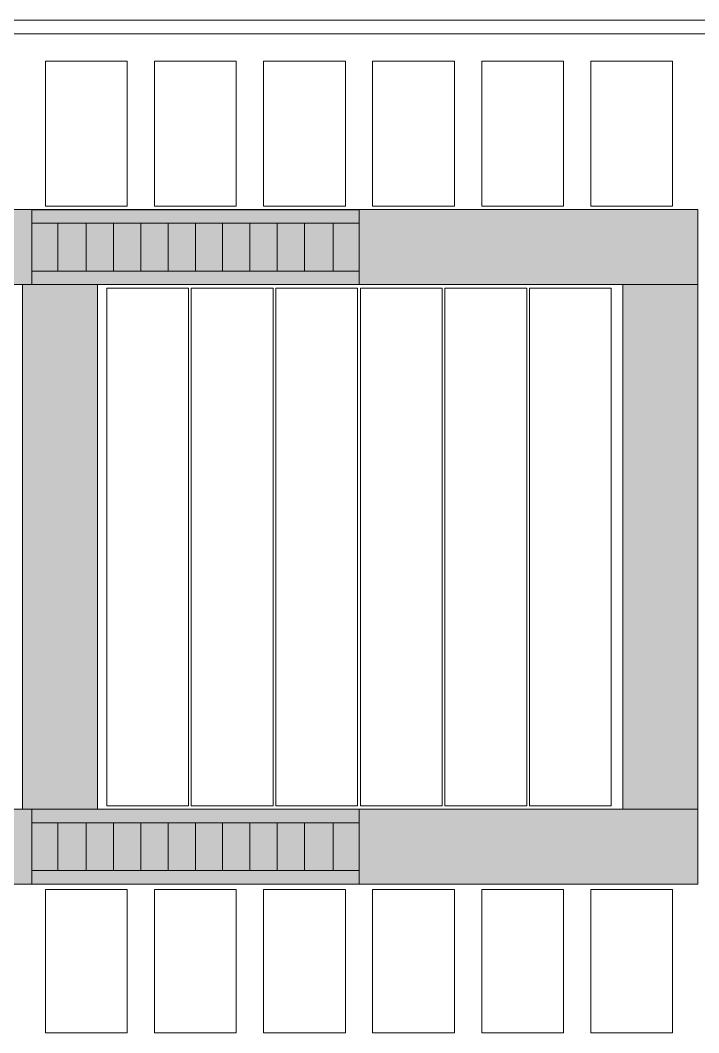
# Model space of a CAD drawing. Header units: millimetres. Extents: x -962357 to -591296, y -223672 to 59420.
# Drawn here: x -730947 to -728459, y -219594 to -215879 of the extents above; entities that cross this region are included whole.
import ezdxf

# ---------------------------------------------------------------- set-up
doc = ezdxf.new("R2010")
doc.units = ezdxf.units.MM
doc.linetypes.add('DPA_Hidden 50', pattern=[3, 2, -1])
for name, color, linetype, lineweight in [('A-CLNG', 2, 'Continuous', 9), ('A-GLAZ-CURT', 2, 'Continuous', 9), ('A-GLAZ-CWMG', 2, 'Continuous', 9)]:
    doc.layers.add(name, color=color, linetype=linetype, lineweight=lineweight)

# ---------------------------------------------------------------- blocks, each defined once
blk = doc.blocks.new('Rectangular Mullion - 200mm Square-13922913-4160-01 UPPER PLATFORM LEVEL - REFLECTED CEILING PLAN')
at = {"layer": 'A-GLAZ-CWMG'}
blk.add_hatch(color=256, dxfattribs=at).paths.add_polyline_path([(-728581, 4774.2), (-728465, 4774.2), (-728465, 5049.2), (-730803.8, 5049.2), (-730803.8, 4774.2)])
for p, q in [((-730803.8, 5049.2), (-728465, 5049.2)), ((-730803.8, 5049.2), (-728465, 5049.2)), ((-728465, 4774.2), (-728465, 5049.2)), ((-728465, 5049.2), (-728465, 4774.2)), ((-728465, 4774.2), (-730803.8, 4774.2)), ((-730803.8, 4774.2), (-728465, 4774.2))]:
    blk.add_line(p, q, dxfattribs=at)
blk = doc.blocks.new('Rectangular Mullion - 200mm Square-13922914-4160-01 UPPER PLATFORM LEVEL - REFLECTED CEILING PLAN')
at = {"layer": 'A-GLAZ-CWMG'}
blk.add_hatch(color=256, dxfattribs=at).paths.add_polyline_path([(-743874, 5049.2), (-743874, 6974), (-744149, 6974), (-744149, 5049.2)])
for p, q in [((-744149, 6974), (-743874, 6974)), ((-743874, 6974), (-744149, 6974)), ((-744149, 5049.2), (-744149, 6974)), ((-744149, 6974), (-744149, 5049.2)), ((-743874, 6974), (-743874, 5049.2)), ((-743874, 6974), (-743874, 5049.2)), ((-744149, 5049.2), (-743874, 5049.2)), ((-743874, 5049.2), (-744149, 5049.2))]:
    blk.add_line(p, q, dxfattribs=at)
blk = doc.blocks.new('Rectangular Mullion - 200mm Square-13922915-4160-01 UPPER PLATFORM LEVEL - REFLECTED CEILING PLAN')
at = {"layer": 'A-GLAZ-CWMG'}
blk.add_hatch(color=256, dxfattribs=at).paths.add_polyline_path([(-740203.1, 4774.2), (-739609, 4774.2), (-739609, 5049.2), (-741810.3, 5049.2), (-741810.3, 4774.2), (-740929.5, 4774.2)])
for p, q in [((-741810.3, 5049.2), (-739609, 5049.2)), ((-741810.3, 5049.2), (-739609, 5049.2)), ((-739609, 4774.2), (-741810.3, 4774.2)), ((-741810.3, 4774.2), (-739609, 4774.2))]:
    blk.add_line(p, q, dxfattribs=at)
blk = doc.blocks.new('Rectangular Mullion - 200mm Square-13922916-4160-01 UPPER PLATFORM LEVEL - REFLECTED CEILING PLAN')
at = {"layer": 'A-GLAZ-CWMG'}
blk.add_hatch(color=256, dxfattribs=at).paths.add_polyline_path([(-742382.3, 4774.2), (-741810.3, 4774.2), (-741810.3, 5049.2), (-744149, 5049.2), (-744149, 4774.2), (-743108.6, 4774.2)])
for p, q in [((-744149, 4774.2), (-744149, 5049.2)), ((-744149, 5049.2), (-744149, 4774.2)), ((-744149, 5049.2), (-741810.3, 5049.2)), ((-744149, 5049.2), (-741810.3, 5049.2)), ((-741810.3, 4774.2), (-744149, 4774.2)), ((-744149, 4774.2), (-741810.3, 4774.2))]:
    blk.add_line(p, q, dxfattribs=at)
blk = doc.blocks.new('Rectangular Mullion - 200mm Square-13922911-4160-01 UPPER PLATFORM LEVEL - REFLECTED CEILING PLAN')
at = {"layer": 'A-GLAZ-CWMG'}
blk.add_hatch(color=256, dxfattribs=at).paths.add_polyline_path([(-739471.5, 5049.2), (-739471.5, 6974), (-739746.5, 6974), (-739746.5, 5049.2)])
for p, q in [((-739471.5, 6974), (-739746.5, 6974)), ((-739746.5, 6974), (-739471.5, 6974)), ((-739746.5, 5049.2), (-739746.5, 6974)), ((-739746.5, 5049.2), (-739746.5, 6974)), ((-739471.5, 6974), (-739471.5, 5049.2)), ((-739471.5, 5049.2), (-739471.5, 6974)), ((-739471.5, 5049.2), (-739746.5, 5049.2)), ((-739746.5, 5049.2), (-739471.5, 5049.2))]:
    blk.add_line(p, q, dxfattribs=at)
blk = doc.blocks.new('DPA_CP_Metal Ceiling Panel - Vertical Panel with Gap-10966937-4160-01 UPPER PLATFORM LEVEL - REFLECTED CEILING PLAN')
at = {"layer": 'A-GLAZ-CURT'}
for p, q in [((-727257, 7794), (-727257, 7261.3)), ((-726957, 7794), (-727257, 7794)), ((-726957, 7794), (-727257, 7794)), ((-727257, 7794), (-727257, 7261.3)), ((-727257, 7261.3), (-727257, 7794)), ((-727257, 7794), (-726957, 7794)), ((-726957, 7794), (-726957, 7261.3)), ((-726957, 7261.3), (-726957, 7794)), ((-726957, 7794), (-726957, 7261.3)), ((-726957, 7261.3), (-727257, 7261.3)), ((-727257, 7261.3), (-726957, 7261.3)), ((-726957, 7261.3), (-727257, 7261.3))]:
    blk.add_line(p, q, dxfattribs=at)
blk = doc.blocks.new('DPA_CP_Metal Ceiling Panel - Vertical Panel with Gap-10966964-4160-01 UPPER PLATFORM LEVEL - REFLECTED CEILING PLAN')
at = {"layer": 'A-GLAZ-CURT'}
for p, q in [((-727257, 4754.7), (-727257, 4229)), ((-726957, 4754.7), (-727257, 4754.7)), ((-726957, 4754.7), (-727257, 4754.7)), ((-727257, 4754.7), (-727257, 4229)), ((-727257, 4229), (-727257, 4754.7)), ((-727257, 4754.7), (-726957, 4754.7)), ((-726957, 4754.7), (-726957, 4229)), ((-726957, 4229), (-726957, 4754.7)), ((-726957, 4754.7), (-726957, 4229)), ((-726957, 4229), (-727257, 4229)), ((-727257, 4229), (-726957, 4229)), ((-726957, 4229), (-727257, 4229))]:
    blk.add_line(p, q, dxfattribs=at)
blk = doc.blocks.new('DPA_CP_Metal Ceiling Luminaire2 - Linear Luminaire-V62-4160-01 UPPER PLATFORM LEVEL - REFLECTED CEILING PLAN')
at = {"layer": 'A-GLAZ-CURT'}
for p, q in [((-742907, 7249), (-741707, 7249)), ((-742907, 7249), (-742907, 6974)), ((-741707, 7249), (-742907, 7249)), ((-742907, 7249), (-741707, 7249)), ((-741707, 6974), (-741707, 7249)), ((-742907, 7211.5), (-742907, 6974)), ((-741707, 7211.5), (-741707, 6974)), ((-742907, 7199), (-741707, 7199)), ((-742907, 7024), (-741707, 7024)), ((-741707, 6974), (-742907, 6974)), ((-741707, 6974), (-742907, 6974)), ((-742907, 6974), (-741707, 6974))]:
    blk.add_line(p, q, dxfattribs=at)
at = {"layer": 'A-GLAZ-CURT', "linetype": 'DPA_Hidden 50'}
for p, q in [((-742812, 7199), (-742812, 7024)), ((-742707, 7199), (-742707, 7024)), ((-742607, 7199), (-742607, 7024)), ((-742507, 7199), (-742507, 7024)), ((-742407, 7199), (-742407, 7024)), ((-742307, 7199), (-742307, 7024)), ((-742207, 7199), (-742207, 7024)), ((-742107, 7199), (-742107, 7024)), ((-742007, 7199), (-742007, 7024)), ((-741907, 7199), (-741907, 7024)), ((-741802, 7199), (-741802, 7024))]:
    blk.add_line(p, q, dxfattribs=at)
blk = doc.blocks.new('PPLS-PP19_Custom Tile Pattern - Custom Tile Pattern-V69-4160-01 UPPER PLATFORM LEVEL - REFLECTED CEILING PLAN')
at = {"layer": 'A-GLAZ-CURT'}
for p, q in [((-300, 0), (300, 0)), ((300, 0), (-300, 0)), ((-134.2, 0), (-140, 0)), ((230.1, 0), (300, 0)), ((-300, -50), (300, -50)), ((300, -50), (-300, -50))]:
    blk.add_line(p, q, dxfattribs=at)
at = {"layer": 'A-GLAZ-CURT', "flags": 128}
for points in [[(-300, 0), (-291.6, 0), (-283.3, 0), (-275.2, 0), (-267.3, 0), (-259.5, 0), (-251.8, 0), (-244.2, 0), (-236.7, 0), (-229.4, 0), (-222.1, 0), (-214.8, 0), (-207.7, 0), (-200.8, 0), (-194, 0), (-187.5, 0), (-181.4, 0)], [(-190.4, 0), (-196.4, 0), (-202.6, 0), (-209, 0), (-215.7, 0), (-222.6, 0), (-229.7, 0), (-237, 0), (-244.4, 0), (-252, 0), (-259.7, 0), (-267.5, 0), (-275.5, 0), (-283.6, 0), (-291.7, 0), (-300, 0)], [(-149.4, 0), (-141.8, 0), (-132.8, 0), (-126.1, 0)]]:
    blk.add_lwpolyline(points, dxfattribs=at)
at = {"layer": 'A-GLAZ-CURT'}
for points, knots in [([(-300, 0), (-284.7, 0), (-236.6, 0), (-176.1, 0), (-138.3, 0), (-124.9, 0)], [-5323.127839, -5323.127839, -5323.127839, -5323.127839, -4502.809032, -2700.551212, -1108.984966, -1108.984966, -1108.984966, -1108.984966]), ([(-159.2, 0), (-159.6, 0), (-163.4, 0), (-174, 0), (-185.6, 0), (-209.8, 0), (-232, 0), (-248.9, 0), (-253.5, 0), (-253.7, 0)], [-2257.973564, -2257.973564, -2257.973564, -2257.973564, -2237.412286, -2029.680487, -1755.085331, -1400.429864, -858.079193, -543.655514, -531.287897, -531.287897, -531.287897, -531.287897]), ([(-143.3, 0), (-144.7, 0), (-149.9, 0), (-162, 0), (-177.9, 0), (-199.5, 0), (-215.4, 0), (-225.5, 0), (-226.7, 0)], [-2390.191866, -2390.191866, -2390.191866, -2390.191866, -2308.929706, -2113.765672, -1763.376603, -1422.553702, -978.033455, -910.549282, -910.549282, -910.549282, -910.549282]), ([(-128, 0), (-130.6, 0), (-136.8, 0), (-144.4, 0), (-147.1, 0)], [-5691.037617, -5691.037617, -5691.037617, -5691.037617, -5508.838257, -5319.88299, -5319.88299, -5319.88299, -5319.88299]), ([(-65.9, 0), (-70.5, 0), (-83.9, 0), (-110.9, 0), (-128.7, 0), (-142.4, 0), (-143.6, 0)], [-7788.403577, -7788.403577, -7788.403577, -7788.403577, -7508.296369, -7004.680444, -6449.282163, -6393.465623, -6393.465623, -6393.465623, -6393.465623]), ([(-118.2, 0), (-119.4, 0), (-122.1, 0), (-125.4, 0), (-127, 0), (-127.4, 0)], [-164.249813, -164.249813, -164.249813, -164.249813, -98.539552, -24.539552, 0, 0, 0, 0]), ([(-126.5, 0), (-122.4, 0), (-108.7, 0), (-90.8, 0), (-77.2, 0), (-72.3, 0)], [-5231.017328, -5231.017328, -5231.017328, -5231.017328, -4994.692869, -4542.524482, -4234.633075, -4234.633075, -4234.633075, -4234.633075]), ([(-125.7, 0), (-125.3, 0), (-120.4, 0), (-107.3, 0), (-90.4, 0), (-75.3, 0), (-68.4, 0), (-65.1, 0), (-63.6, 0)], [-4082.700899, -4082.700899, -4082.700899, -4082.700899, -4054.690705, -3793.097032, -3402.597032, -3144.956779, -3050.982048, -2969.237017, -2969.237017, -2969.237017, -2969.237017]), ([(-114.9, 0), (-108, 0), (-98.7, 0), (-91.2, 0), (-90.5, 0)], [-6773.888853, -6773.888853, -6773.888853, -6773.888853, -6236.997189, -6184.855039, -6184.855039, -6184.855039, -6184.855039]), ([(-58.7, 0), (-59.6, 0), (-65.7, 0), (-81.2, 0), (-99.4, 0), (-111.4, 0), (-113.3, 0)], [-1113.463882, -1113.463882, -1113.463882, -1113.463882, -1060.00838, -740.068933, -229.489605, -123.718209, -123.718209, -123.718209, -123.718209]), ([(-39.2, 0), (-39.7, 0), (-45.3, 0), (-56.2, 0), (-75.6, 0), (-92, 0), (-103.2, 0), (-106.1, 0)], [-1826.829157, -1826.829157, -1826.829157, -1826.829157, -1792.521578, -1466.981642, -1208.454564, -789.402658, -608.943052, -608.943052, -608.943052, -608.943052]), ([(-96.4, 0), (-96.2, 0), (-90.9, 0), (-71.3, 0), (-42.5, 0), (-15.2, 0), (-3.8, 0), (-1, 0)], [-5115.12164, -5115.12164, -5115.12164, -5115.12164, -5103.229623, -4799.173296, -4065.652676, -3589.737505, -3410.081093, -3410.081093, -3410.081093, -3410.081093]), ([(-67.9, 0), (-73, 0), (-81.1, 0), (-89.2, 0), (-91.8, 0)], [-2627.997013, -2627.997013, -2627.997013, -2627.997013, -2193.204658, -1970.99776, -1970.99776, -1970.99776, -1970.99776]), ([(-79.5, 0), (-79.3, 0), (-74.9, 0), (-70.9, 0), (-67.4, 0)], [-1286.743147, -1286.743147, -1286.743147, -1286.743147, -1274.333717, -1073.56893, -1073.56893, -1073.56893, -1073.56893]), ([(-29, 0), (-34, 0), (-43.7, 0), (-55.8, 0), (-63.3, 0), (-65.5, 0)], [-2680.714891, -2680.714891, -2680.714891, -2680.714891, -2413.671296, -2161.752162, -2037.343317, -2037.343317, -2037.343317, -2037.343317]), ([(31.2, 0), (26, 0), (12, 0), (-16.9, 0), (-42.2, 0), (-56.4, 0), (-58.5, 0)], [-4496.803627, -4496.803627, -4496.803627, -4496.803627, -4222.080604, -3745.412743, -2981.410125, -2831.320802, -2831.320802, -2831.320802, -2831.320802]), ([(-49.8, 0), (-48.2, 0), (-45.4, 0), (-42.6, 0), (-41.8, 0)], [-4417.7536, -4417.7536, -4417.7536, -4417.7536, -4321.566175, -4270.495146, -4270.495146, -4270.495146, -4270.495146]), ([(71, 0), (70.7, 0), (65.3, 0), (53.5, 0), (37, 0), (24.1, 0), (12.8, 0), (-2.9, 0), (-20.6, 0), (-32.8, 0), (-42.4, 0), (-47, 0), (-47.8, 0)], [-2966.590051, -2966.590051, -2966.590051, -2966.590051, -2950.589685, -2634.532728, -2313.748533, -2106.613311, -1925.670641, -1617.263037, -1290.787923, -1039.307308, -819.71621, -773.893057, -773.893057, -773.893057, -773.893057]), ([(-45.9, 0), (-43, 0), (-37.8, 0), (-33.6, 0), (-32.3, 0)], [-3487.344885, -3487.344885, -3487.344885, -3487.344885, -3315.260113, -3238.248822, -3238.248822, -3238.248822, -3238.248822]), ([(-31.3, 0), (-28.4, 0), (-17, 0), (8.8, 0), (43.4, 0), (68.5, 0), (77.9, 0), (79.3, 0)], [-6062.162279, -6062.162279, -6062.162279, -6062.162279, -5862.463379, -5340.621928, -4573.028122, -4094.177415, -3998.447461, -3998.447461, -3998.447461, -3998.447461]), ([(2.8, 0), (-4.7, 0), (-14.7, 0), (-28.9, 0), (-31.3, 0)], [-9880.810509, -9880.810509, -9880.810509, -9880.810509, -9424.652049, -9299.586361, -9299.586361, -9299.586361, -9299.586361]), ([(-29, 0), (-28.7, 0), (-27.4, 0), (-24.5, 0), (-22.6, 0)], [-166.548282, -166.548282, -166.548282, -166.548282, -102.06493, 0, 0, 0, 0]), ([(-22.6, 0), (-20.3, 0), (-17, 0), (-12.7, 0), (-10.9, 0), (-9.9, 0)], [-56468.192263, -56468.192263, -56468.192263, -56468.192263, -56344.022017, -56303.229861, -56238.992205, -56238.992205, -56238.992205, -56238.992205]), ([(-21.2, 0), (-19.4, 0), (-11.8, 0), (-1.3, 0), (4.5, 0)], [-2989.152759, -2989.152759, -2989.152759, -2989.152759, -2864.387349, -2490.960632, -2490.960632, -2490.960632, -2490.960632]), ([(0.5, 0), (-2.2, 0), (-6.9, 0), (-11, 0), (-12.4, 0)], [-2679.34943, -2679.34943, -2679.34943, -2679.34943, -2518.50168, -2435.772209, -2435.772209, -2435.772209, -2435.772209]), ([(-3.4, 0), (-0.6, 0), (14, 0), (42.8, 0), (74.8, 0), (93.4, 0), (97.6, 0)], [-439.821474, -439.821474, -439.821474, -439.821474, -429.606584, -390.253598, -346.313304, -333.215778, -333.215778, -333.215778, -333.215778]), ([(3.4, 0), (4.6, 0), (8, 0), (16, 0), (22.5, 0), (24.5, 0)], [-211.182196, -211.182196, -211.182196, -211.182196, -206.416616, -198.214427, -187.717507, -187.717507, -187.717507, -187.717507]), ([(95.5, 0), (83.1, 0), (62.8, 0), (37, 0), (25.3, 0), (20.9, 0)], [-367.613451, -367.613451, -367.613451, -367.613451, -330.153101, -307.516438, -289.397823, -289.397823, -289.397823, -289.397823]), ([(21.5, 0), (22, 0), (24.6, 0), (31, 0), (39, 0), (48.3, 0), (52.8, 0), (53.9, 0)], [-1992.768506, -1992.768506, -1992.768506, -1992.768506, -1956.422387, -1818.904206, -1645.594513, -1443.202566, -1370.028348, -1370.028348, -1370.028348, -1370.028348]), ([(98.7, 0), (96, 0), (73.8, 0), (51.2, 0), (31.2, 0)], [-67.600755, -67.600755, -67.600755, -67.600755, -59.610984, 0, 0, 0, 0]), ([(36.3, 0), (37.8, 0), (46.7, 0), (52.8, 0), (56.3, 0)], [-314.598523, -314.598523, -314.598523, -314.598523, -305.899624, -292.458861, -292.458861, -292.458861, -292.458861]), ([(94.5, 0), (86.3, 0), (73.1, 0), (57.8, 0), (46.5, 0), (41.8, 0), (38.2, 0), (37.3, 0)], [-388.397396, -388.397396, -388.397396, -388.397396, -357.622665, -341.267687, -334.000314, -326.15566, -321.97841, -321.97841, -321.97841, -321.97841]), ([(39, 0), (43.3, 0), (54.4, 0), (67.2, 0), (73, 0)], [-4639.627446, -4639.627446, -4639.627446, -4639.627446, -4353.683244, -3976.823525, -3976.823525, -3976.823525, -3976.823525]), ([(98.6, 0), (111.8, 0), (125.1, 0), (138.3, 0), (138.5, 0)], [-332.157765, -332.157765, -332.157765, -332.157765, -291.370682, -290.5735, -290.5735, -290.5735, -290.5735]), ([(104, 0), (105.3, 0), (110.9, 0), (120.8, 0), (139.9, 0), (160.9, 0), (176.3, 0), (182.7, 0)], [-2120.972547, -2120.972547, -2120.972547, -2120.972547, -2052.234781, -1843.028543, -1530.39897, -1095.004608, -662.803921, -662.803921, -662.803921, -662.803921]), ([(131.4, 0), (132.9, 0), (139.5, 0), (148, 0), (152.6, 0)], [-625.910216, -625.910216, -625.910216, -625.910216, -618.981161, -603.66234, -603.66234, -603.66234, -603.66234]), ([(162.8, 0), (165.4, 0), (168.7, 0), (170.7, 0), (170.7, 0)], [-111.264224, -111.264224, -111.264224, -111.264224, -56.742688, -55.632112, -55.632112, -55.632112, -55.632112]), ([(300, 0), (286.5, 0), (254.2, 0), (207.1, 0), (179.8, 0), (166.2, 0), (164.9, 0)], [-285.253232, -285.253232, -285.253232, -285.253232, -244.693688, -187.987675, -143.776725, -138.771843, -138.771843, -138.771843, -138.771843]), ([(171.5, 0), (176.5, 0), (188.6, 0), (194.3, 0), (195.7, 0)], [-7971.819559, -7971.819559, -7971.819559, -7971.819559, -7784.112253, -7707.76565, -7707.76565, -7707.76565, -7707.76565]), ([(185.8, 0), (186.9, 0), (192.6, 0), (208.8, 0), (219.4, 0), (230.1, 0)], [-46.257281, -46.257281, -46.257281, -46.257281, -41.623857, -24.459831, 0, 0, 0, 0]), ([(219.8, 0), (225.3, 0), (244.4, 0), (264.9, 0), (276, 0), (279, 0)], [-6915.603924, -6915.603924, -6915.603924, -6915.603924, -6582.165592, -6068.460911, -5859.388289, -5859.388289, -5859.388289, -5859.388289]), ([(286.1, 0), (286.6, 0), (288.3, 0), (293.6, 0), (297.8, 0), (300, 0)], [-4011.010929, -4011.010929, -4011.010929, -4011.010929, -3959.664717, -3862.421465, -3746.95702, -3746.95702, -3746.95702, -3746.95702])]:
    blk.add_open_spline(points, degree=3, knots=knots, dxfattribs=at)
for points in [[(-122.9, 0), (-125.3, 0), (-129.6, 0), (-133.8, 0)], [(-108.5, 0), (-104.3, 0), (-99.2, 0), (-91.5, 0)], [(67.8, 0), (71.7, 0), (75.7, 0), (79.6, 0)], [(136.4, 0), (125.3, 0), (113.8, 0), (102.2, 0)]]:
    blk.add_open_spline(points, degree=3, dxfattribs=at)
blk = doc.blocks.new('PPLS-PP19_Custom Tile Pattern - Custom Tile Pattern-16106263-4160-01 UPPER PLATFORM LEVEL - REFLECTED CEILING PLAN')
at = {"layer": 'A-GLAZ-CURT'}
for p, q in [((-300, 0), (300, 0)), ((300, 0), (-300, 0)), ((-134.2, 0), (-140, 0)), ((230.1, 0), (300, 0)), ((-300, -50), (300, -50)), ((300, -50), (-300, -50))]:
    blk.add_line(p, q, dxfattribs=at)
at = {"layer": 'A-GLAZ-CURT', "flags": 128}
for points in [[(-300, 0), (-291.6, 0), (-283.3, 0), (-275.2, 0), (-267.3, 0), (-259.5, 0), (-251.8, 0), (-244.2, 0), (-236.7, 0), (-229.4, 0), (-222.1, 0), (-214.8, 0), (-207.7, 0), (-200.8, 0), (-194, 0), (-187.5, 0), (-181.4, 0)], [(-190.4, 0), (-196.4, 0), (-202.6, 0), (-209, 0), (-215.7, 0), (-222.6, 0), (-229.7, 0), (-237, 0), (-244.4, 0), (-252, 0), (-259.7, 0), (-267.5, 0), (-275.5, 0), (-283.6, 0), (-291.7, 0), (-300, 0)], [(-149.4, 0), (-141.8, 0), (-132.8, 0), (-126.1, 0)]]:
    blk.add_lwpolyline(points, dxfattribs=at)
at = {"layer": 'A-GLAZ-CURT'}
for points, knots in [([(-300, 0), (-284.7, 0), (-236.6, 0), (-176.1, 0), (-138.3, 0), (-124.9, 0)], [-5323.127839, -5323.127839, -5323.127839, -5323.127839, -4502.809032, -2700.551212, -1108.984966, -1108.984966, -1108.984966, -1108.984966]), ([(-159.2, 0), (-159.6, 0), (-163.4, 0), (-174, 0), (-185.6, 0), (-209.8, 0), (-232, 0), (-248.9, 0), (-253.5, 0), (-253.7, 0)], [-2257.973564, -2257.973564, -2257.973564, -2257.973564, -2237.412286, -2029.680487, -1755.085331, -1400.429864, -858.079193, -543.655514, -531.287897, -531.287897, -531.287897, -531.287897]), ([(-143.3, 0), (-144.7, 0), (-149.9, 0), (-162, 0), (-177.9, 0), (-199.5, 0), (-215.4, 0), (-225.5, 0), (-226.7, 0)], [-2390.191866, -2390.191866, -2390.191866, -2390.191866, -2308.929706, -2113.765672, -1763.376603, -1422.553702, -978.033455, -910.549282, -910.549282, -910.549282, -910.549282]), ([(-128, 0), (-130.6, 0), (-136.8, 0), (-144.4, 0), (-147.1, 0)], [-5691.037617, -5691.037617, -5691.037617, -5691.037617, -5508.838257, -5319.88299, -5319.88299, -5319.88299, -5319.88299]), ([(-65.9, 0), (-70.5, 0), (-83.9, 0), (-110.9, 0), (-128.7, 0), (-142.4, 0), (-143.6, 0)], [-7788.403577, -7788.403577, -7788.403577, -7788.403577, -7508.296369, -7004.680444, -6449.282163, -6393.465623, -6393.465623, -6393.465623, -6393.465623]), ([(-118.2, 0), (-119.4, 0), (-122.1, 0), (-125.4, 0), (-127, 0), (-127.4, 0)], [-164.249813, -164.249813, -164.249813, -164.249813, -98.539552, -24.539552, 0, 0, 0, 0]), ([(-126.5, 0), (-122.4, 0), (-108.7, 0), (-90.8, 0), (-77.2, 0), (-72.3, 0)], [-5231.017328, -5231.017328, -5231.017328, -5231.017328, -4994.692869, -4542.524482, -4234.633075, -4234.633075, -4234.633075, -4234.633075]), ([(-125.7, 0), (-125.3, 0), (-120.4, 0), (-107.3, 0), (-90.4, 0), (-75.3, 0), (-68.4, 0), (-65.1, 0), (-63.6, 0)], [-4082.700899, -4082.700899, -4082.700899, -4082.700899, -4054.690705, -3793.097032, -3402.597032, -3144.956779, -3050.982048, -2969.237017, -2969.237017, -2969.237017, -2969.237017]), ([(-114.9, 0), (-108, 0), (-98.7, 0), (-91.2, 0), (-90.5, 0)], [-6773.888853, -6773.888853, -6773.888853, -6773.888853, -6236.997189, -6184.855039, -6184.855039, -6184.855039, -6184.855039]), ([(-58.7, 0), (-59.6, 0), (-65.7, 0), (-81.2, 0), (-99.4, 0), (-111.4, 0), (-113.3, 0)], [-1113.463882, -1113.463882, -1113.463882, -1113.463882, -1060.00838, -740.068933, -229.489605, -123.718209, -123.718209, -123.718209, -123.718209]), ([(-39.2, 0), (-39.7, 0), (-45.3, 0), (-56.2, 0), (-75.6, 0), (-92, 0), (-103.2, 0), (-106.1, 0)], [-1826.829157, -1826.829157, -1826.829157, -1826.829157, -1792.521578, -1466.981642, -1208.454564, -789.402658, -608.943052, -608.943052, -608.943052, -608.943052]), ([(-96.4, 0), (-96.2, 0), (-90.9, 0), (-71.3, 0), (-42.5, 0), (-15.2, 0), (-3.8, 0), (-1, 0)], [-5115.12164, -5115.12164, -5115.12164, -5115.12164, -5103.229623, -4799.173296, -4065.652676, -3589.737505, -3410.081093, -3410.081093, -3410.081093, -3410.081093]), ([(-67.9, 0), (-73, 0), (-81.1, 0), (-89.2, 0), (-91.8, 0)], [-2627.997013, -2627.997013, -2627.997013, -2627.997013, -2193.204658, -1970.99776, -1970.99776, -1970.99776, -1970.99776]), ([(-79.5, 0), (-79.3, 0), (-74.9, 0), (-70.9, 0), (-67.4, 0)], [-1286.743147, -1286.743147, -1286.743147, -1286.743147, -1274.333717, -1073.56893, -1073.56893, -1073.56893, -1073.56893]), ([(-29, 0), (-34, 0), (-43.7, 0), (-55.8, 0), (-63.3, 0), (-65.5, 0)], [-2680.714891, -2680.714891, -2680.714891, -2680.714891, -2413.671296, -2161.752162, -2037.343317, -2037.343317, -2037.343317, -2037.343317]), ([(31.2, 0), (26, 0), (12, 0), (-16.9, 0), (-42.2, 0), (-56.4, 0), (-58.5, 0)], [-4496.803627, -4496.803627, -4496.803627, -4496.803627, -4222.080604, -3745.412743, -2981.410125, -2831.320802, -2831.320802, -2831.320802, -2831.320802]), ([(-49.8, 0), (-48.2, 0), (-45.4, 0), (-42.6, 0), (-41.8, 0)], [-4417.7536, -4417.7536, -4417.7536, -4417.7536, -4321.566175, -4270.495146, -4270.495146, -4270.495146, -4270.495146]), ([(71, 0), (70.7, 0), (65.3, 0), (53.5, 0), (37, 0), (24.1, 0), (12.8, 0), (-2.9, 0), (-20.6, 0), (-32.8, 0), (-42.4, 0), (-47, 0), (-47.8, 0)], [-2966.590051, -2966.590051, -2966.590051, -2966.590051, -2950.589685, -2634.532728, -2313.748533, -2106.613311, -1925.670641, -1617.263037, -1290.787923, -1039.307308, -819.71621, -773.893057, -773.893057, -773.893057, -773.893057]), ([(-45.9, 0), (-43, 0), (-37.8, 0), (-33.6, 0), (-32.3, 0)], [-3487.344885, -3487.344885, -3487.344885, -3487.344885, -3315.260113, -3238.248822, -3238.248822, -3238.248822, -3238.248822]), ([(-31.3, 0), (-28.4, 0), (-17, 0), (8.8, 0), (43.4, 0), (68.5, 0), (77.9, 0), (79.3, 0)], [-6062.162279, -6062.162279, -6062.162279, -6062.162279, -5862.463379, -5340.621928, -4573.028122, -4094.177415, -3998.447461, -3998.447461, -3998.447461, -3998.447461]), ([(2.8, 0), (-4.7, 0), (-14.7, 0), (-28.9, 0), (-31.3, 0)], [-9880.810509, -9880.810509, -9880.810509, -9880.810509, -9424.652049, -9299.586361, -9299.586361, -9299.586361, -9299.586361]), ([(-29, 0), (-28.7, 0), (-27.4, 0), (-24.5, 0), (-22.6, 0)], [-166.548282, -166.548282, -166.548282, -166.548282, -102.06493, 0, 0, 0, 0]), ([(-22.6, 0), (-20.3, 0), (-17, 0), (-12.7, 0), (-10.9, 0), (-9.9, 0)], [-56468.192263, -56468.192263, -56468.192263, -56468.192263, -56344.022017, -56303.229861, -56238.992205, -56238.992205, -56238.992205, -56238.992205]), ([(-21.2, 0), (-19.4, 0), (-11.8, 0), (-1.3, 0), (4.5, 0)], [-2989.152759, -2989.152759, -2989.152759, -2989.152759, -2864.387349, -2490.960632, -2490.960632, -2490.960632, -2490.960632]), ([(0.5, 0), (-2.2, 0), (-6.9, 0), (-11, 0), (-12.4, 0)], [-2679.34943, -2679.34943, -2679.34943, -2679.34943, -2518.50168, -2435.772209, -2435.772209, -2435.772209, -2435.772209]), ([(-3.4, 0), (-0.6, 0), (14, 0), (42.8, 0), (88.7, 0), (120.6, 0), (138.3, 0), (138.5, 0)], [-439.821474, -439.821474, -439.821474, -439.821474, -429.606584, -390.253598, -346.313304, -291.370682, -290.5735, -290.5735, -290.5735, -290.5735]), ([(3.4, 0), (4.6, 0), (8, 0), (16, 0), (22.5, 0), (24.5, 0)], [-211.182196, -211.182196, -211.182196, -211.182196, -206.416616, -198.214427, -187.717507, -187.717507, -187.717507, -187.717507]), ([(103.1, 0), (101.1, 0), (86.3, 0), (63.3, 0), (37, 0), (25.3, 0), (20.9, 0)], [-375.435014, -375.435014, -375.435014, -375.435014, -369.147452, -330.153101, -307.516438, -289.397823, -289.397823, -289.397823, -289.397823]), ([(21.5, 0), (22, 0), (24.6, 0), (31, 0), (39, 0), (48.3, 0), (52.8, 0), (53.9, 0)], [-1992.768506, -1992.768506, -1992.768506, -1992.768506, -1956.422387, -1818.904206, -1645.594513, -1443.202566, -1370.028348, -1370.028348, -1370.028348, -1370.028348]), ([(136.4, 0), (121.7, 0), (86.9, 0), (51.2, 0), (31.2, 0)], [-106.750556, -106.750556, -106.750556, -106.750556, -59.610984, 0, 0, 0, 0]), ([(36.3, 0), (37.8, 0), (46.7, 0), (52.8, 0), (56.3, 0)], [-314.598523, -314.598523, -314.598523, -314.598523, -305.899624, -292.458861, -292.458861, -292.458861, -292.458861]), ([(100.3, 0), (90.4, 0), (75.2, 0), (57.8, 0), (46.5, 0), (41.8, 0), (38.2, 0), (37.3, 0)], [-395.777283, -395.777283, -395.777283, -395.777283, -357.622665, -341.267687, -334.000314, -326.15566, -321.97841, -321.97841, -321.97841, -321.97841]), ([(39, 0), (43.3, 0), (54.4, 0), (67.2, 0), (73, 0)], [-4639.627446, -4639.627446, -4639.627446, -4639.627446, -4353.683244, -3976.823525, -3976.823525, -3976.823525, -3976.823525]), ([(96.7, 0), (97, 0), (100.3, 0), (109, 0), (120.8, 0), (139.9, 0), (160.9, 0), (176.3, 0), (182.7, 0)], [-2253.533331, -2253.533331, -2253.533331, -2253.533331, -2233.599744, -2052.234781, -1843.028543, -1530.39897, -1095.004608, -662.803921, -662.803921, -662.803921, -662.803921]), ([(131.4, 0), (132.9, 0), (139.5, 0), (148, 0), (152.6, 0)], [-625.910216, -625.910216, -625.910216, -625.910216, -618.981161, -603.66234, -603.66234, -603.66234, -603.66234]), ([(162.8, 0), (165.4, 0), (168.7, 0), (170.7, 0), (170.7, 0)], [-111.264224, -111.264224, -111.264224, -111.264224, -56.742688, -55.632112, -55.632112, -55.632112, -55.632112]), ([(300, 0), (286.5, 0), (254.2, 0), (207.1, 0), (179.8, 0), (166.2, 0), (164.9, 0)], [-285.253232, -285.253232, -285.253232, -285.253232, -244.693688, -187.987675, -143.776725, -138.771843, -138.771843, -138.771843, -138.771843]), ([(171.5, 0), (176.5, 0), (188.6, 0), (194.3, 0), (195.7, 0)], [-7971.819559, -7971.819559, -7971.819559, -7971.819559, -7784.112253, -7707.76565, -7707.76565, -7707.76565, -7707.76565]), ([(185.8, 0), (186.9, 0), (192.6, 0), (208.8, 0), (219.4, 0), (230.1, 0)], [-46.257281, -46.257281, -46.257281, -46.257281, -41.623857, -24.459831, 0, 0, 0, 0]), ([(219.8, 0), (225.3, 0), (244.4, 0), (264.9, 0), (276, 0), (279, 0)], [-6915.603924, -6915.603924, -6915.603924, -6915.603924, -6582.165592, -6068.460911, -5859.388289, -5859.388289, -5859.388289, -5859.388289]), ([(286.1, 0), (286.6, 0), (288.3, 0), (293.6, 0), (297.8, 0), (300, 0)], [-4011.010929, -4011.010929, -4011.010929, -4011.010929, -3959.664717, -3862.421465, -3746.95702, -3746.95702, -3746.95702, -3746.95702])]:
    blk.add_open_spline(points, degree=3, knots=knots, dxfattribs=at)
for points in [[(-122.9, 0), (-125.3, 0), (-129.6, 0), (-133.8, 0)], [(-108.5, 0), (-104.3, 0), (-99.2, 0), (-91.5, 0)], [(67.8, 0), (71.7, 0), (75.7, 0), (79.6, 0)]]:
    blk.add_open_spline(points, degree=3, dxfattribs=at)

msp = doc.modelspace()

# ---------------------------------------------------------------- linework, layer by layer
at = {"layer": 'A-CLNG'}
for p, q in [((-730329.7, -216861.9), (-730629.7, -216861.9)), ((-730629.7, -216861.9), (-730629.7, -218761.9)), ((-730629.7, -218761.9), (-730629.7, -216861.9)), ((-730629.7, -216861.9), (-730329.7, -216861.9)), ((-730329.7, -218761.9), (-730329.7, -216861.9)), ((-730329.7, -216861.9), (-730329.7, -218761.9)), ((-730019.7, -216861.9), (-730319.7, -216861.9)), ((-730319.7, -216861.9), (-730319.7, -218761.9)), ((-730319.7, -218761.9), (-730319.7, -216861.9)), ((-730319.7, -216861.9), (-730019.7, -216861.9)), ((-730019.7, -218761.9), (-730019.7, -216861.9)), ((-730019.7, -216861.9), (-730019.7, -218761.9)), ((-729709.7, -216861.9), (-730009.7, -216861.9)), ((-730009.7, -216861.9), (-730009.7, -218761.9)), ((-730009.7, -218761.9), (-730009.7, -216861.9)), ((-730009.7, -216861.9), (-729709.7, -216861.9)), ((-729709.7, -218761.9), (-729709.7, -216861.9)), ((-729709.7, -216861.9), (-729709.7, -218761.9)), ((-729399.7, -216861.9), (-729699.7, -216861.9)), ((-729699.7, -216861.9), (-729699.7, -218761.9)), ((-729699.7, -218761.9), (-729699.7, -216861.9)), ((-729699.7, -216861.9), (-729399.7, -216861.9)), ((-729399.7, -218761.9), (-729399.7, -216861.9)), ((-729399.7, -216861.9), (-729399.7, -218761.9)), ((-729089.7, -216861.9), (-729389.7, -216861.9)), ((-729389.7, -216861.9), (-729389.7, -218761.9)), ((-729389.7, -218761.9), (-729389.7, -216861.9)), ((-729389.7, -216861.9), (-729089.7, -216861.9)), ((-729089.7, -218761.9), (-729089.7, -216861.9)), ((-729089.7, -216861.9), (-729089.7, -218761.9)), ((-728779.7, -216861.9), (-729079.7, -216861.9)), ((-729079.7, -216861.9), (-729079.7, -218761.9)), ((-729079.7, -218761.9), (-729079.7, -216861.9)), ((-729079.7, -216861.9), (-728779.7, -216861.9)), ((-728779.7, -218761.9), (-728779.7, -216861.9)), ((-728779.7, -216861.9), (-728779.7, -218761.9)), ((-730629.7, -218761.9), (-730329.7, -218761.9)), ((-730329.7, -218761.9), (-730629.7, -218761.9)), ((-730319.7, -218761.9), (-730019.7, -218761.9)), ((-730019.7, -218761.9), (-730319.7, -218761.9)), ((-730009.7, -218761.9), (-729709.7, -218761.9)), ((-729709.7, -218761.9), (-730009.7, -218761.9)), ((-729699.7, -218761.9), (-729399.7, -218761.9)), ((-729399.7, -218761.9), (-729699.7, -218761.9)), ((-729389.7, -218761.9), (-729089.7, -218761.9)), ((-729089.7, -218761.9), (-729389.7, -218761.9)), ((-729079.7, -218761.9), (-728779.7, -218761.9)), ((-728779.7, -218761.9), (-729079.7, -218761.9))]:
    msp.add_line(p, q, dxfattribs=at)

# ---------------------------------------------------------------- block references
at = {"layer": 'A-GLAZ-CURT', "rotation": 180}
for name, p in [('PPLS-PP19_Custom Tile Pattern - Custom Tile Pattern-16106263-4160-01 UPPER PLATFORM LEVEL - REFLECTED CEILING PLAN', (-730880, -215929.4)), ('PPLS-PP19_Custom Tile Pattern - Custom Tile Pattern-16106263-4160-01 UPPER PLATFORM LEVEL - REFLECTED CEILING PLAN', (-730280, -215929.4)), ('PPLS-PP19_Custom Tile Pattern - Custom Tile Pattern-16106263-4160-01 UPPER PLATFORM LEVEL - REFLECTED CEILING PLAN', (-729680, -215929.4)), ('PPLS-PP19_Custom Tile Pattern - Custom Tile Pattern-16106263-4160-01 UPPER PLATFORM LEVEL - REFLECTED CEILING PLAN', (-729080, -215929.4)), ('PPLS-PP19_Custom Tile Pattern - Custom Tile Pattern-V69-4160-01 UPPER PLATFORM LEVEL - REFLECTED CEILING PLAN', (-728480, -215929.4))]:
    msp.add_blockref(name, p, dxfattribs=at)
at = {"layer": 'A-GLAZ-CURT'}
for name, p in [('DPA_CP_Metal Ceiling Panel - Vertical Panel with Gap-10966937-4160-01 UPPER PLATFORM LEVEL - REFLECTED CEILING PLAN', (-3597.6, -223823.5)), ('DPA_CP_Metal Ceiling Panel - Vertical Panel with Gap-10966937-4160-01 UPPER PLATFORM LEVEL - REFLECTED CEILING PLAN', (-3197.6, -223823.5)), ('DPA_CP_Metal Ceiling Panel - Vertical Panel with Gap-10966937-4160-01 UPPER PLATFORM LEVEL - REFLECTED CEILING PLAN', (-2797.6, -223823.5)), ('DPA_CP_Metal Ceiling Panel - Vertical Panel with Gap-10966937-4160-01 UPPER PLATFORM LEVEL - REFLECTED CEILING PLAN', (-2397.6, -223823.5)), ('DPA_CP_Metal Ceiling Panel - Vertical Panel with Gap-10966937-4160-01 UPPER PLATFORM LEVEL - REFLECTED CEILING PLAN', (-1997.6, -223823.5)), ('DPA_CP_Metal Ceiling Panel - Vertical Panel with Gap-10966937-4160-01 UPPER PLATFORM LEVEL - REFLECTED CEILING PLAN', (-1597.6, -223823.5)), ('DPA_CP_Metal Ceiling Luminaire2 - Linear Luminaire-V62-4160-01 UPPER PLATFORM LEVEL - REFLECTED CEILING PLAN', (12002.4, -223823.5)), ('DPA_CP_Metal Ceiling Luminaire2 - Linear Luminaire-V62-4160-01 UPPER PLATFORM LEVEL - REFLECTED CEILING PLAN', (12002.4, -226023.3)), ('DPA_CP_Metal Ceiling Panel - Vertical Panel with Gap-10966964-4160-01 UPPER PLATFORM LEVEL - REFLECTED CEILING PLAN', (-3597.6, -223823.5)), ('DPA_CP_Metal Ceiling Panel - Vertical Panel with Gap-10966964-4160-01 UPPER PLATFORM LEVEL - REFLECTED CEILING PLAN', (-3197.6, -223823.5)), ('DPA_CP_Metal Ceiling Panel - Vertical Panel with Gap-10966964-4160-01 UPPER PLATFORM LEVEL - REFLECTED CEILING PLAN', (-2797.6, -223823.5)), ('DPA_CP_Metal Ceiling Panel - Vertical Panel with Gap-10966964-4160-01 UPPER PLATFORM LEVEL - REFLECTED CEILING PLAN', (-2397.6, -223823.5)), ('DPA_CP_Metal Ceiling Panel - Vertical Panel with Gap-10966964-4160-01 UPPER PLATFORM LEVEL - REFLECTED CEILING PLAN', (-1997.6, -223823.5)), ('DPA_CP_Metal Ceiling Panel - Vertical Panel with Gap-10966964-4160-01 UPPER PLATFORM LEVEL - REFLECTED CEILING PLAN', (-1597.6, -223823.5))]:
    msp.add_blockref(name, p, dxfattribs=at)
at = {"layer": 'A-GLAZ-CWMG', "rotation": 180}
for name in ['Rectangular Mullion - 200mm Square-13922915-4160-01 UPPER PLATFORM LEVEL - REFLECTED CEILING PLAN', 'Rectangular Mullion - 200mm Square-13922916-4160-01 UPPER PLATFORM LEVEL - REFLECTED CEILING PLAN', 'Rectangular Mullion - 200mm Square-13922914-4160-01 UPPER PLATFORM LEVEL - REFLECTED CEILING PLAN']:
    msp.add_blockref(name, (-1472611.7, -211800.2), dxfattribs=at)
at = {"layer": 'A-GLAZ-CWMG'}
for name, p in [('Rectangular Mullion - 200mm Square-13922911-4160-01 UPPER PLATFORM LEVEL - REFLECTED CEILING PLAN', (8807.5, -223823.5)), ('Rectangular Mullion - 200mm Square-13922915-4160-01 UPPER PLATFORM LEVEL - REFLECTED CEILING PLAN', (8807.5, -223823.5)), ('Rectangular Mullion - 200mm Square-13922913-4160-01 UPPER PLATFORM LEVEL - REFLECTED CEILING PLAN', (2.4, -223823.5))]:
    msp.add_blockref(name, p, dxfattribs=at)

doc.saveas('drawing.dxf')
